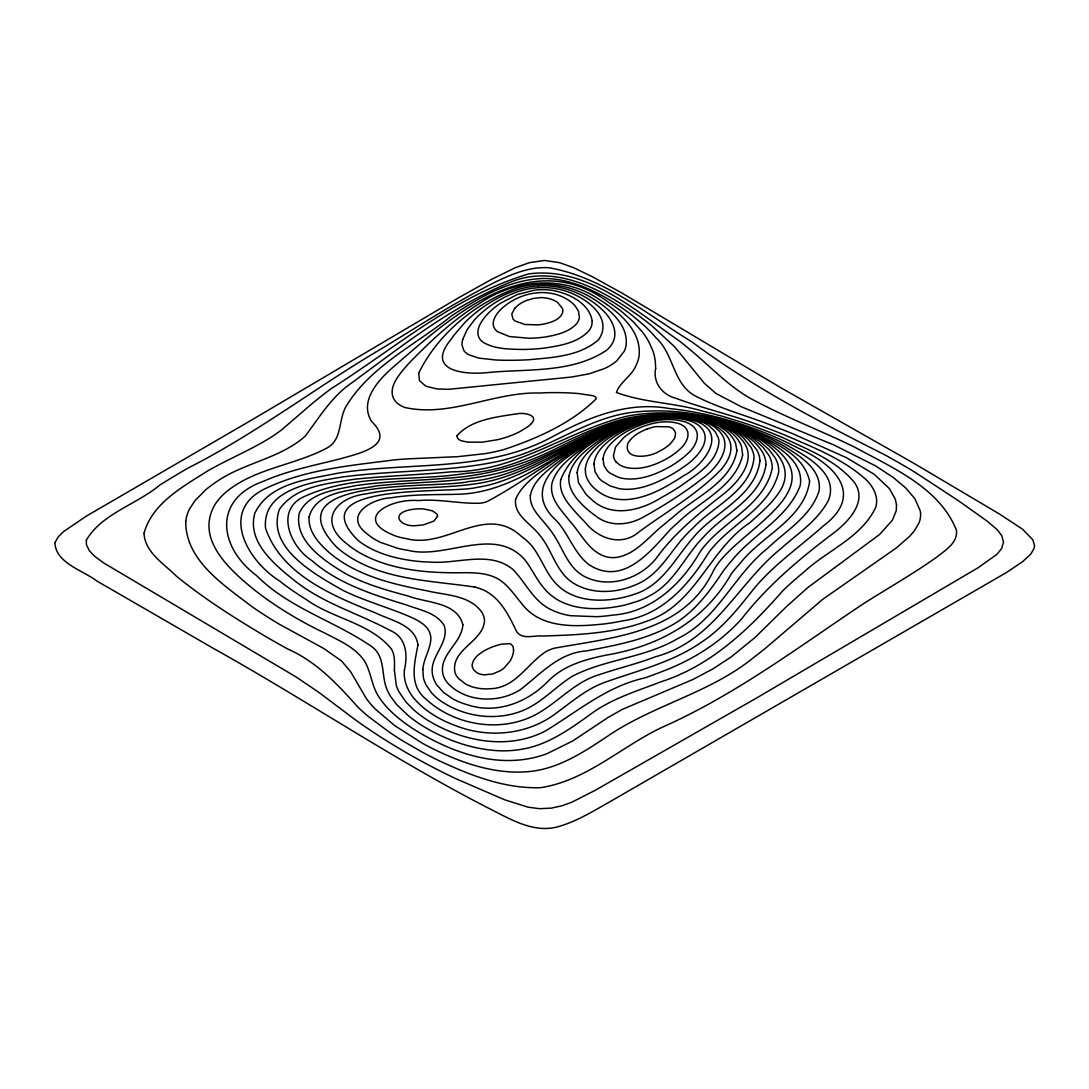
<?xml version="1.0" encoding="UTF-8"?>
<svg xmlns="http://www.w3.org/2000/svg" width="1089" height="1089" viewBox="0 0 1089 1089"><rect width="100%" height="100%" fill="white"/><g stroke="black" fill="none" stroke-linecap="round" stroke-linejoin="round"><path stroke-width="1.5" d="M456.958 435.899C456.972 440.936 463.887 441.276 467.63 442.039M462.73 339.428L467.045 329.736L474.123 320.275A145.926 84.248 0 0 1 483.053 311.59A140.876 81.335 0 0 1 491.18 305.342C504.928 295.8 520.937 288.857 537.789 287.741A44.513 25.7 0 0 1 556.656 288.816C578.177 292.206 615.462 314.313 598.787 339.469C579.974 356.334 552.776 357.519 528.805 359.738A193.747 111.854 0 0 1 513.314 360.282L505.772 360.282A166.726 96.268 0 0 1 495.822 359.983L478.534 358.077L468.665 354.674A20.568 11.87 0 0 1 463.751 350.44L461.995 344.818A56.329 32.52 0 0 1 462.757 339.428M457.026 435.668C471.483 419.347 496.829 417.019 517.398 413.697M531.459 423.471C539.477 414.759 523.169 412.581 517.847 413.684M514.798 308.255L511.789 314L512.905 318.805A14.987 8.658 0 0 0 515.288 321.092L524.993 324.495L537.803 324.862A36.631 21.154 0 0 0 544.16 323.964C550.898 322.48 558.82 320.234 562.237 313.632A21.072 12.17 0 0 0 562.537 308.623L557.663 302.538A21.753 12.551 0 0 0 540.852 297.583L533.079 298.495L526.11 300.632A36.658 21.167 0 0 0 514.838 308.269M480.018 309.426C497.033 296.889 516.989 287.156 538.374 285.944M646.825 429.066L652.801 427.242A29.607 17.097 0 0 1 656 426.589L668.728 426.806A11.666 6.738 0 0 1 670.77 427.528A11.326 6.534 0 0 1 673.492 429.229L675.507 432.769L675.207 436.553A30.165 17.41 0 0 1 674.322 438.649L670.878 443.209A52.245 30.165 0 0 1 658.859 451.472C649.874 457.407 623.207 460.62 627.795 443.713A35.066 20.242 0 0 1 628.802 441.903L629.197 441.317A46.255 26.708 0 0 1 646.88 429.12M548.203 336.487C558.276 334.473 569.207 331.75 576.408 323.896A31.227 18.023 0 0 0 579.402 317.539L578.49 311.182L575.169 305.968A47.671 27.524 0 0 0 569.833 301.122C551.987 288.272 527.348 290.872 509.543 302.524A72.99 42.144 0 0 0 500.436 309.834C495.822 314.517 490.499 322.317 494.76 328.81A20.718 11.965 0 0 0 497.7 331.791L509.502 336.542L529.159 338.257A69.819 40.307 0 0 0 548.203 336.487M689.541 416.964L673.329 415.998A100.95 58.289 0 0 0 649.561 417.278C584.766 425.173 534.481 476.206 468.869 481.529C437.438 489.342 267.69 475.185 337.114 547.604A133.103 76.843 0 0 0 350.113 557.173C387.534 580.56 432.823 580.655 475.008 587.121M689.813 417.21L675.861 416.311A95.056 54.886 0 0 0 655.21 417.155C595.275 423.063 549.36 467.235 492.977 483.938A97.03 56.015 0 0 1 476.056 487.573C450.587 494.093 298.195 481.529 358.158 540.484A91.898 53.062 0 0 0 367.333 546.678C381.164 554.614 396.9 558.575 412.581 560.74A96.826 55.907 0 0 0 430.495 562.087C457.734 564.279 489.941 550.027 513.205 569.697C526.069 583.078 533.828 601.877 551.674 609.935A47.97 27.688 0 0 0 570.718 615.721L597.085 616.701A100.596 58.085 0 0 0 612.549 615.122C651.889 612.345 681.564 583.99 700.363 551.456C721.476 521.359 764.247 506.385 772.237 468.324A72.146 41.654 0 0 0 768.943 455.406L763.144 447.402L755.031 440.051A99.63 57.526 0 0 0 739.608 430.672L722.443 423.948A112.398 64.891 0 0 0 703.181 419.156M468.488 442.148L482.196 442.188L497.455 439.725A76.788 44.336 0 0 0 504.493 437.819A74.991 43.288 0 0 0 508.794 436.39A79.483 45.888 0 0 0 519.943 431.557L527.375 427.024A41.341 23.876 0 0 0 531.486 423.485M696.511 418.053L711.144 420.694A122.213 70.554 0 0 1 731.291 426.589L743.297 431.612A110.234 63.652 0 0 1 760.054 441.63L768.984 449.539L775.341 458.142A72.459 41.831 0 0 1 778.689 472.095C769.923 508.985 728.922 524.177 708.163 553.362C688.67 585.242 661.595 615.789 622.255 620.921A122.227 70.567 0 0 1 604.558 623.902C576.027 626.937 540.226 629.061 521.236 602.993C514.008 594.485 507.801 584.63 497.972 578.817C482.903 570.636 465.085 573.236 448.614 572.705C417.659 572.215 385.465 567.859 358.335 552.014A112.589 65 0 0 1 347.16 544.051C317.825 521.944 334.2 497.523 366.952 493.739C401.773 486.443 437.615 489.015 472.721 484.197C537.803 476.492 587.339 424.397 652.434 417.278A98.078 56.628 0 0 1 674.636 416.216L697.259 417.931L712.519 420.817A133.661 77.169 0 0 1 734.149 427.16C759.224 435.382 799.108 459.531 780.309 490.54C772.36 503.213 760.775 512.905 749.763 522.774C709.252 549.605 695.667 604.899 647.234 621.029C613.965 633.58 577.946 634.901 542.798 636.03C534.454 634.996 522.257 640.169 516.676 631.62C509.012 615.843 500.736 598.487 484.224 590.347A36.046 20.814 0 0 0 475.008 587.121M616.251 462.063L619.668 464.88A19.289 11.135 0 0 0 626.692 467.617C640.223 470.353 654.094 465.575 665.91 459.19A91.408 52.776 0 0 0 672.349 455.229L675.874 452.656A80.858 46.677 0 0 0 679.495 449.553C685.702 444.38 692.155 433.681 684.586 426.874A18.173 10.495 0 0 0 681.129 424.601A18.459 10.659 0 0 0 678.352 423.471C665.692 419.837 652.08 422.709 640.169 427.623A69.478 40.116 0 0 0 631.933 431.775L629.878 433.027A75.005 43.301 0 0 0 624.079 437.22L615.516 446.98L613.434 455.76M616.17 462.09A27.838 16.076 0 0 1 613.502 455.76M538.374 285.944A48.624 28.069 0 0 1 552.749 286.339C567.097 287.945 580.859 293.581 592.634 301.857A112.752 65.095 0 0 1 600.597 308.214C610.316 316.668 619.764 331.383 611.991 344.056A48.583 28.055 0 0 1 606.832 350.073C572.46 373.309 528.151 368.708 488.621 372.479C465.085 375.215 424.751 371.199 451.023 339.387A262.354 151.466 0 0 1 454.195 334.949L464.84 322.589A193.052 111.459 0 0 1 480.018 309.426M655.646 368.49C652.733 382.661 662.425 394.858 675.956 398.329C703.807 408.647 732.938 415.154 760.707 425.772A529.336 305.601 0 0 1 785.006 435.11C813.429 447.497 843.485 458.973 866.653 480.208C873.514 487.151 878.796 497.251 875.787 507.161C861.767 537.449 827.245 550.313 803.873 572.106A467.127 269.691 0 0 0 782.719 590.851C749.109 629.251 710.79 665.815 661.037 681.768C636.548 691.229 610.766 698.866 589.557 714.956C569.343 729.507 548.203 744.481 523.169 749.001A63.434 36.618 0 0 1 500.831 750.825C473.13 749.885 446.218 740.18 422.641 725.927A173.423 100.12 0 0 1 408.511 715.854L396.859 704.774L390.924 696.946A115.148 66.483 0 0 1 386.718 688.765C381.136 675.003 385.52 657.103 372.193 646.934C335.044 621.002 289.198 608.465 256.5 575.496C219.08 547.767 212.314 499.919 262.558 481.637C287.482 470.598 314.353 465.371 340.639 458.728C359.547 453.283 396.314 445.578 371.744 421.593C358.526 401.092 378.781 379.598 393.551 366.789C451.391 316.654 530.316 244.29 608.697 302.402A217.187 125.385 0 0 1 621.601 311.549L633.022 321.473L642.415 332.009A165.147 95.342 0 0 1 648.731 341.619L652.747 350.454A137.827 79.579 0 0 1 654.108 354.96A150.731 87.025 0 0 1 655.374 362.12L655.646 368.49M394.381 670.225L396.314 685.43A104.04 60.072 0 0 0 398.942 691.76L405.857 701.874L413.412 709.552A141.094 81.457 0 0 0 427.337 720.02C462.131 741.555 508.454 750.62 545.997 730.651C578.014 711.144 607.24 686.124 644.987 677.875A389.508 224.879 0 0 0 661.622 671.709C691.951 660.41 720.197 642.823 741.854 618.593C767.786 585.297 800.17 558.289 833.67 532.97C848.304 521.93 867.96 501.348 854.457 482.55C836.488 460.538 808.719 449.975 783.753 438.064A376.644 217.446 0 0 0 769.637 432.251L765.131 430.509A404.632 233.604 0 0 0 742.058 422.355L726.336 417.455A331.083 191.147 0 0 0 703.276 411.315C675.057 402.671 643.64 402.78 616.401 392.448C619.995 381.885 632.45 375.651 636.398 364.638A84.847 48.978 0 0 0 638.944 356.961C642.496 331.097 618.77 311.808 599.222 299.461C562.999 274.482 514.253 279.41 479.106 303.763C452.847 320.016 430.25 341.429 408.756 363.427C400.711 372.792 385.275 388.8 395.511 401.419A28.042 16.185 0 0 0 404.618 407.409C449.798 417.768 494.12 391.659 539.64 393.034A161.431 93.205 0 0 1 552.926 392.598L555.894 392.598A170.823 98.623 0 0 1 570.84 393.02L573.767 393.197A143.639 82.927 0 0 1 578.232 393.524L593.233 395.77L595.656 396.954L596.255 398.737C571.317 423.43 536.918 438.568 503.88 449.553A121.832 70.349 0 0 1 484.564 453.718L457.734 456.672L408.348 458.837A241.282 139.297 0 0 0 393.292 460.021C351.039 465.534 307.37 469.209 268.234 487.273C218.045 508.549 245.991 559.855 279.437 580.9A330.348 190.725 0 0 0 306.05 599.372C332.703 618.838 370.396 622.785 391.591 649.248C395.184 655.701 394.504 663.16 394.381 670.225M585.337 469.087L585.528 473.225A57.622 33.269 0 0 0 588.605 481.447A59.337 34.263 0 0 0 592.715 486.701A58.888 33.99 0 0 0 596.786 490.349C619.11 508.454 649.303 496.72 670.919 483.666A216.412 124.949 0 0 0 683.443 475.798C701.071 467.167 726.526 437.397 701.003 423.471C674.472 410.58 642.401 418.911 617.749 432.415A131.66 76.012 0 0 0 605.525 440.364C596.255 447.511 586.399 456.699 585.337 469.087M144.02 533.351C144.837 552.354 164.289 563.979 176.418 576.19C203.942 598.582 233.985 617.654 264.436 635.772A923.567 533.215 0 0 0 288.204 649.248C316.6 661.744 337.658 684.437 357.886 707.101A275.081 158.817 0 0 0 368.599 716.671L389.603 732.339A425.037 245.393 0 0 0 403.325 741.228L422.396 752.213A413.697 238.845 0 0 0 437.901 760.149C470.012 775.245 504.615 788.912 540.661 787.674C586.181 780.69 620.975 746.972 661.418 727.615C734.177 695.572 797.679 647.669 863.373 603.755C887.971 588.114 913.426 573.794 937.153 556.806C945.443 550.163 957.98 542.69 956.455 530.302C939.753 487.831 892.789 468.011 855.178 447.429C822.318 431.244 787.973 418.217 755.548 401.12C732.448 389.481 714.466 370.6 695.109 353.925A780.541 450.642 0 0 0 679.659 341.184C635.404 310.61 586.74 266.233 528.764 273.897C455.011 295.677 394.926 348.371 330.838 388.868A610.548 352.496 0 0 0 310.841 404.7L282.419 429.175A173.6 100.229 0 0 1 271.733 436.812C251.314 449.73 228.799 458.837 207.849 470.816C183.17 486.565 152.188 503.104 144.02 533.351M404.373 670.198C403.243 682.354 409.124 693.992 417.604 702.364A118.197 68.239 0 0 0 428.658 711.757L432.877 714.588A111.037 64.101 0 0 0 455.229 725.505C488.934 738.9 528.995 734.776 557.663 712.056C572.773 701.03 587.311 688.466 605.239 682.204C638.1 670.443 672.948 662.207 701.929 641.857C722.742 628.135 738.288 608.397 753.602 589.095C773.721 564.674 800.02 546.719 823.475 525.81C865.728 493.834 833.248 463.533 797.665 447.878A319.948 184.722 0 0 0 772.795 436.036C739.703 422.001 704.692 412.187 668.891 408.47C627.509 401.092 588.019 417.455 552.436 436.757C486.565 472.708 409.328 461.559 337.726 473.225C308.418 479.255 269.391 482.863 254.853 513.191C246.672 541.9 274.646 564.687 294.302 580.383C322.766 603.36 358.335 613.366 390.066 630.395C406.578 637.242 407.899 655.279 404.373 670.198M759.986 460.824C755.208 496.856 714.697 511.571 693.57 537.245C675.371 557.745 662.452 585.705 634.179 594.295A69.995 40.416 0 0 1 615.339 598.95C594.648 602.163 570.636 599.671 555.771 583.35C545.221 572.106 540.974 556.642 531.024 544.976A88.291 50.979 0 0 0 521.74 536.659C485.081 502.546 446.735 549.673 406.102 538.565A45.52 26.286 0 0 1 396.423 536.319C350.93 519.494 389.753 498.068 418.271 500.586C439.003 498.68 459.504 503.935 480.154 503.213A21.031 12.142 0 0 0 487.014 501.621C542.131 472.272 590.633 426.126 654.775 417.332A88.372 51.02 0 0 1 678.202 416.325L695.708 417.931A96.036 55.444 0 0 1 712.424 421.429L727.697 426.67L736.94 431.244A82.614 47.698 0 0 1 748.796 439.902L756.787 449.907A70.064 40.456 0 0 1 759.986 460.824M309.099 516.976C308.01 531.854 319.268 543.887 329.695 552.967A154.529 89.216 0 0 0 343.593 563.04C368.831 578.654 398.22 585.242 427.024 590.823C445.714 595.343 469.264 594.866 481.678 612.018A49.168 28.382 0 0 1 484.523 620.444C483.475 641.938 450.478 649.139 454.957 672.403A39.095 22.57 0 0 0 458.592 678.556L465.575 684.028A30.832 17.792 0 0 0 475.308 687.676L479.106 688.398A27.688 15.995 0 0 0 490.39 688.711C515.247 688.085 527.062 664.059 545.453 651.903A42.24 24.394 0 0 1 553.784 648.309C612.113 637.541 681.973 633.322 712.356 573.005C730.351 532.194 838.448 492.146 769.215 443.754A138.194 79.783 0 0 0 750.866 433.368C726.145 422.124 699.056 416.148 671.927 415.63A103.754 59.895 0 0 0 646.498 417.141L622.01 422.192A133.348 76.992 0 0 0 614.7 424.451C573.889 438.2 537.98 464.091 495.645 473.769C456.536 482.958 416.08 481.597 376.345 485.912C354.429 490.472 316.327 489.846 309.099 516.976M809.617 481.352C804.417 518.84 762.014 535.325 740.52 562.931A334.718 193.243 0 0 0 731.454 573.631C704.542 620.88 659.308 646.131 606.641 655.034C585.501 659.335 563.612 665.243 548.066 681.265C527.784 702.201 497.183 714.302 468.447 705.087A60.344 34.848 0 0 1 453.038 698.988L443.727 692.618L437.043 685.253A69.723 40.252 0 0 1 432.306 673.097C430.046 655.796 449.866 642.66 444.121 625.372C436.199 612.535 419.755 610.031 406.66 605.035C373.119 594.703 338.434 583.963 311.522 560.331C291.144 547.399 274.782 511.245 302.837 497.21C353.898 473.198 412.663 481.978 467.018 473.266C524.53 470.012 571.058 432.374 625.44 418.639A113.31 65.422 0 0 1 647.941 415.045C683.579 411.683 719.652 418.734 752.649 432.156C774.701 442.896 803.981 454.753 809.617 481.352M422.845 669.449L423.349 677.344A78.19 45.139 0 0 0 426.167 685.076L431.271 692.468A84.261 48.651 0 0 0 438.459 699.288C461.178 716.113 492.691 721.299 519.426 711.852C539.953 704.719 554.274 687.622 572.229 676.296C605.525 659.008 645.028 657.906 677.671 638.617C717.692 619.246 733.932 574.883 767.691 548.243C785.986 530.547 811.223 516.309 819.119 490.703C821.923 469.291 800.047 456.291 784.516 446.449A215.962 124.691 0 0 0 768.575 437.969C729.916 420.014 686.751 409.872 644.007 413.752A107.13 61.855 0 0 0 626.951 416.216C566.852 430.808 516.24 472.068 451.731 471.796C419.251 474.858 386.622 475.852 354.17 479.269C328.061 483.57 295.732 485.789 279.342 509.489C266.124 548.298 315.66 574.72 343.076 590.456C363.045 600.121 384.403 606.396 404.972 614.632C415.549 619.273 430.618 624.732 430.863 638.467C430.509 649.316 423.607 658.654 422.845 669.449M593.9 463.968L595.111 471.986L599.004 478.139A42.24 24.38 0 0 0 602.04 481.039L610.208 485.953L618.892 488.58A26.463 15.287 0 0 0 624.732 489.274C641.829 489.887 657.974 482.386 672.512 474.164A162.138 93.613 0 0 0 683.13 467.249C695.626 459.422 715.201 439.48 699.029 425.663A29.784 17.193 0 0 0 691.42 421.429C668.796 413.793 643.776 420.15 623.357 431.094A112.739 65.095 0 0 0 612.93 437.696C604.3 444.189 595.07 452.575 593.9 463.968M462.852 624.718C461.913 643.436 438.295 654.734 443.06 674.636A55.92 32.289 0 0 0 447.538 682.953C465.67 702.514 498.394 703.589 520.229 689.759C540.58 674.118 558.78 652.774 586.331 650.936C614.291 645.559 642.878 640.468 668.319 627.087C692.359 615.026 708.653 593.042 723.164 571.208A307.234 177.371 0 0 1 732.053 560.263C753.207 534.018 788.055 518.201 800.252 485.435C804.05 461.382 778.526 446.966 760.68 437.043C732.611 423.117 701.33 415.617 670.007 415.059A106.3 61.365 0 0 0 645.151 416.502L628.775 419.374A121.532 70.159 0 0 0 617.082 422.409C596.268 428.644 576.857 438.54 557.35 447.919C522.883 465.656 484.932 476.029 446.218 478.248C416.229 480.807 386.051 481.256 356.226 485.531C336.242 489.682 308.582 492.16 299.203 513.368C293.989 541.083 323.841 560.345 344.138 572.855C364.189 583.908 386.336 590.238 408.348 596.064C426.534 603.129 457.04 601.809 462.852 624.718M736.954 450.506C731.4 482.754 695.231 496.693 673.383 516.826A460.021 265.593 0 0 0 663.514 524.952C648.636 536.509 636.344 554.247 616.551 557.405A16.621 9.597 0 0 1 606.573 556.887C589.135 552.096 581.458 533.991 570.187 521.577C561.625 510.428 548.897 498.626 552 483.189C556.493 467.739 570.296 457.625 582.601 448.409A235.306 135.853 0 0 1 596.541 439.412C614.142 429.08 633.294 420.994 653.523 417.618A71.261 41.137 0 0 1 675.33 416.039C693.693 416.747 713.622 419.946 727.901 432.442A59.391 34.29 0 0 1 735.606 443.441L736.954 450.506M418.734 373.078L419.401 380.578L425.894 386.227L436.839 388.909L448.491 389.331L571.739 377.012L588.958 373.867L604.504 368.572A58.956 34.045 0 0 0 616.755 360.827L624.256 351.271A62.359 36.005 0 0 0 626.052 345.649C628.612 325.135 610.208 309.929 594.839 299.788C571.711 284.651 541.995 279.819 515.573 288.531C475.022 303.191 437.669 334.296 418.734 373.078M417.945 644.933C414.61 663.01 408.606 684.845 425.486 698.662C453.065 724.607 497.482 732.679 531.936 716.508C555.689 705.345 572.61 682.898 598.147 675.044C617.109 668.537 636.711 663.977 655.442 656.762C714.466 641.053 737.158 583.854 781.044 548.516C797.692 533.501 817.853 520.705 828.43 500.287C838.938 474.042 807.589 457.081 788.872 446.259A261.414 150.935 0 0 0 773.067 438.268C730.106 418.938 682.463 407.123 635.159 411.996C592.402 416.352 557.064 443.128 517.003 456.073A148.894 85.963 0 0 1 498.149 461.355C446.681 472.313 393.592 470.012 341.606 477.105C313.006 481.937 261.986 489.206 265.539 528.151C281.289 574.733 333.043 595.846 375.406 612.862C390.733 620.458 415.331 624.718 417.945 644.933M513.586 650.024L513.423 651.943A59.432 34.317 0 0 1 512.62 655.401A65.68 37.924 0 0 1 509.734 661.472L504.112 667.965A36.972 21.344 0 0 1 500.627 670.552L492.636 674.009L484.333 674.826A12.605 7.269 0 0 1 480.208 674.118A12.905 7.446 0 0 1 477.132 672.866L473.715 670.007L472.231 666.591A22.815 13.177 0 0 1 472.163 664.508L473.47 660.547L476.274 656.817A42.457 24.516 0 0 1 478.738 654.543L482.427 651.903A53.375 30.819 0 0 1 495.127 645.981L496.393 645.573A39.544 22.828 0 0 1 502.043 644.089L509.679 643.694A4.465 2.573 0 0 1 511.095 644.212L513.028 646.43L513.586 650.024M530.329 495.359C529.404 508.087 540.239 517.071 547.318 526.246A210.218 121.369 0 0 1 555.254 537.299C563.803 551.088 568.989 568.281 584.317 576.408C608.778 589.108 639.937 578.98 656.449 558.058C674.132 533.501 697.613 514.444 721.177 495.863C737.689 483.516 759.795 458.646 741.01 438.799A69.655 40.211 0 0 0 732.284 431.217L721.136 425.146L704.12 419.605A82.165 47.44 0 0 0 690.181 417.128A80.831 46.664 0 0 0 651.562 417.808C623.915 422.409 598.433 435.205 575.006 450.165A366.013 211.32 0 0 0 561.134 459.653C549.047 469.332 533.773 479.214 530.329 495.359M592.239 321.037L591.858 324.903A37.285 21.521 0 0 1 588.523 331.219C577.32 342.885 560.25 345.649 544.963 348.004A106.926 61.733 0 0 1 538.47 348.698A112.521 64.959 0 0 1 522.57 349.46C509.38 349.161 495.168 349.27 483.421 342.463A22.256 12.85 0 0 1 479.732 338.951C474.573 330.702 481.188 321.16 486.688 314.98A108.519 62.658 0 0 1 491.438 310.242A101.998 58.888 0 0 1 494.719 307.452A104.694 60.44 0 0 1 500.409 303.3L517.139 294.602L534.359 290.178A38.36 22.148 0 0 1 553.825 290.613C569.846 293.948 589.19 303.273 592.239 321.037M577.156 472.599L578.436 482.55L585.773 494.011A88.427 51.047 0 0 0 590.51 498.517C610.766 518.65 640.7 510.755 661.962 497.265A320.711 185.171 0 0 0 680.081 486.415C695.721 474.981 717.569 462.92 718.958 441.399A49.509 28.586 0 0 0 718.223 437.587L715.024 431.489L709.334 426.044A40.116 23.168 0 0 0 703.235 422.505L687.635 417.836A51.986 30.016 0 0 0 676.078 416.651C653.727 415.971 631.674 422.954 612.386 433.926A151.589 87.528 0 0 0 598.079 443.441C588.754 450.887 578.776 460.103 577.156 472.599M603.034 458.891L603.905 465.357L607.036 470.448A30.533 17.628 0 0 0 610.044 473.157L618.375 477.295A24.666 14.239 0 0 0 627.672 478.969C642.891 479.704 657.565 473.688 670.565 466.31A124.636 71.956 0 0 0 677.834 461.654L684.055 456.917A99.153 57.241 0 0 0 687.758 453.569C695.408 447.13 702.242 433.64 692.495 425.894A24.121 13.926 0 0 0 685.553 422.042C665.951 415.944 644.538 421.729 627.046 431.339A94.348 54.464 0 0 0 617.844 437.424C611.052 442.828 603.987 449.798 603.034 458.891M896.519 504.928L896.261 510.632L892.408 520.174L879.681 534.427L807.766 587.57L786.598 606.491L754.854 637.65L731.1 656.98L713.009 668.823L693.094 679.413L622.187 709.443L607.893 717.61L572.705 740.983L547.1 753.642A83.676 48.311 0 0 1 535.693 757.209C493.099 767.854 449.076 751.342 413.18 728.868C400.262 720.197 387.657 710.273 379.013 697.137C371.648 686.274 371.24 672.512 364.679 661.322C355.45 647.288 339.196 640.659 324.89 633.117C300.196 621.329 276.552 607.24 254.989 590.361C229.847 570.091 194.904 539.232 214.901 504.683A105.483 60.902 0 0 1 225.777 492.282C254.785 468.079 294.534 465.439 326.999 447.974C340.244 440.95 339.155 425.009 343.266 412.731A143.285 82.723 0 0 1 345.145 408.021C369.035 366.694 415.399 345.063 451.486 315.905C479.364 297.556 509.938 279.043 544.309 278.457C569.288 278.743 592.688 289.375 613.529 302.374A280.581 161.989 0 0 1 630.885 314.367L642.51 323.991A244.916 141.407 0 0 1 655.85 337.644C674.023 353.83 672.716 383.559 694.864 395.743C720.564 409.042 748.905 416.134 775.64 427.024A854.511 493.344 0 0 1 792.724 433.721L846.521 457.707L874.14 474.246L889.509 488.716L895.376 499.361L896.519 504.928M185.729 521.508C185.511 560.644 224.157 585.201 251.695 606.45A550.952 318.097 0 0 0 279.22 624.174L323.76 648.486L341.619 661.037L350.631 671.722L366.353 698.553A167.216 96.54 0 0 0 375.161 708.953L394.817 725.723L422.831 743.515A283.644 163.758 0 0 0 438.935 751.669C468.12 765.295 500.532 775.382 533.066 771.107C560.59 767.323 584.357 751.669 606.995 736.613C653.155 704.814 710.436 693.108 754.173 657.075A463.86 267.812 0 0 0 766.329 647.519L822.794 599.277L896.506 547.808L909.438 536.509L914.297 530.983L919.034 522.802A63.285 36.536 0 0 0 920.246 510.836L914.828 498.599L905.449 487.736L893.307 477.527L875.488 465.847L834.297 445.17L741.282 406.742L716.045 393.51L704.365 383.301L674.567 346.71L652.529 326.387A365.482 211.007 0 0 0 640.55 317.09A385.397 222.51 0 0 0 627.686 308.146C594.186 285.686 551.837 265.553 511.422 281.792C451.527 306.077 400.344 347.35 348.548 385.179C330.212 398.778 318.628 418.503 305.056 436.281C279.642 458.85 243.364 462.73 215.813 482.236A143.694 82.955 0 0 0 205.862 489.669L195.108 500.477L189.363 509.312A96.717 55.838 0 0 0 186.205 518.378L185.729 521.508M766.016 464.567C760.912 498.095 724.743 513.014 704.12 536.401A236.572 136.588 0 0 0 698.934 541.9C683.184 560.182 672.417 583.799 650.147 595.52A75.168 43.397 0 0 1 637.882 601.169L626.366 604.694A83.581 48.256 0 0 1 614.087 607.118C589.653 610.875 560.617 608.724 543.928 588.101C536.441 579.43 531.84 568.757 524.83 559.746C493.889 524.98 445.578 560.182 407.477 550.204A72.813 42.035 0 0 1 397.635 548.298L380.483 542.376A71.329 41.178 0 0 1 367.238 533.964C342.123 515.26 372.288 498.503 391.046 497.809C414.119 493.916 437.587 494.937 460.865 494.175C531.677 490.513 581.335 425.064 651.63 417.686A91.925 53.075 0 0 1 677.045 416.338L702.282 419.034A103.863 59.963 0 0 1 720.088 423.471C736.545 428.848 753.656 437.22 762.776 452.656A71.343 41.191 0 0 1 766.016 464.567M569.03 476.124C567.655 486.252 573.563 495.509 580.233 502.574A149.139 86.099 0 0 0 588.455 510.36L591.844 513.096A111.16 64.183 0 0 0 595.315 515.628C609.813 527.648 630.368 525.32 645.491 515.832A187.975 108.519 0 0 0 649.412 513.709C667.394 503.281 685.049 492.16 701.37 479.269C716.576 468.91 736.232 444.775 716.807 428.862A45.915 26.504 0 0 0 707.115 422.777L698.212 419.551L685.784 417.06A59.609 34.412 0 0 0 670.143 416.284C648.622 416.896 627.713 424.043 609.05 434.511A174.281 100.624 0 0 0 594.785 443.604C583.758 451.921 571.63 461.79 569.03 476.124M515.56 499.361C513.763 515.533 531.092 523.605 539.654 535.148C552.137 549.809 555.621 571.072 572.201 582.397C592.852 595.901 620.676 593.069 641.72 581.934C660.778 571.426 670.729 551.456 685.008 535.965A238.3 137.582 0 0 1 693.584 527.389C714.207 505.391 751.383 490.554 754.064 457.081A68.294 39.435 0 0 0 750.893 447.157L743.61 438.023A75.699 43.71 0 0 0 732.856 430.101L724.444 425.894L710.532 421.075A88.971 51.36 0 0 0 695.299 417.849L684.736 416.624A84.779 48.951 0 0 0 652.651 417.618C617.626 423.077 586.154 440.922 556.996 460.225C541.859 471.428 523.469 481.433 515.56 499.361M86.344 540.171L86.371 544.527L89.339 550.721L94.757 556.356L103.795 563.013L295.881 676.827L318.628 692.196L353.353 718.345A618.293 356.974 0 0 0 365.822 727.166A719.08 415.154 0 0 0 379.285 736.123A743.27 429.12 0 0 0 393.061 744.781L402.399 750.389A705.005 407.027 0 0 0 426.725 764.029A640.55 369.824 0 0 0 456.754 779.098L504.67 799.789L528.138 807.194L539.436 808.678L551.143 808.161L562.006 805.765L571.888 802.185L594.948 790.451L757.1 697.709L977.936 567.845L996.789 554.492L1001.594 548.611L1003.527 542.159L1001.798 535.734L997.306 529.785L986.947 520.964L957.49 500.082L914.501 471.959A880.239 508.195 0 0 0 884.908 454.889C818.411 421.334 752.227 386.84 692.345 342.191C646.866 314.245 602.898 277.137 549.019 267.758C530.588 266.437 513.028 273.638 496.72 281.398C456.414 301.217 418.897 326.128 380.483 349.297C315.551 387.63 255.588 433.926 188.111 468.025A1074.925 620.607 0 0 0 159.715 485.122C137.023 504.234 101.699 513.654 86.344 540.171M560.726 479.664C558.426 493.399 568.73 504.602 577.238 514.022A440.324 254.213 0 0 0 584.63 521.726C597.63 538.551 621.792 547.454 639.624 531.405C667.203 511.258 697.423 493.998 721.313 469.332C757.672 426.085 681.306 408.416 651.358 418.162C616.592 427.242 575.101 444.081 560.726 479.664M742.644 454.957C735.225 486.878 700.227 500.817 678.515 522.053A316.79 182.898 0 0 0 670.429 529.472C650.256 551.66 622.785 586.535 589.122 564.755C574.271 553.552 568.975 534.481 556.683 520.964C527.267 494.583 548.026 469.114 574.407 452.303A282.718 163.227 0 0 1 588.06 443.332C606.941 431.87 627.414 422.491 649.207 418.285A76.08 43.928 0 0 1 664.331 416.338A77.687 44.853 0 0 1 690.29 417.141C704.501 419.197 719.094 423.063 730.596 432.034A64.169 37.053 0 0 1 737.539 439.098A63.067 36.413 0 0 1 741.623 446.898L742.644 454.957M54.913 542.635C55.566 563.136 82.941 570.296 96.948 581.063L214.029 648.758C309.235 701.874 399.54 763.403 497.006 812.489C515.887 822.29 537.381 833.112 559.106 826.401C577.17 821.147 593.287 811.114 609.554 801.953L1006.277 572.637L1022.489 561.788L1030.861 554.002L1034.087 548.366L1034.55 545.494L1032.808 539.776L1022.53 529.186L999.362 513.967L914.093 463.438L780.69 387.67L621.669 292.9L593.219 277.191L573.658 267.703L559.637 262.694L544.473 260.462L529.308 262.694L515.288 267.703L491.765 279.247L457.802 298.209L251.477 420.123L86.194 516.213L63.434 531.691L58.139 537L54.913 542.635M437.506 516.349L433.844 521.127L423.852 524.735A27.388 15.818 0 0 1 417.917 525.415C400.507 528.247 388.65 513.082 411.751 509.529A28.11 16.226 0 0 1 415.522 509.012A26.953 15.559 0 0 1 423.675 508.944L432.537 510.877L436.948 514.131A10.06 5.813 0 0 1 437.506 515.778L437.506 516.349"/></g></svg>
